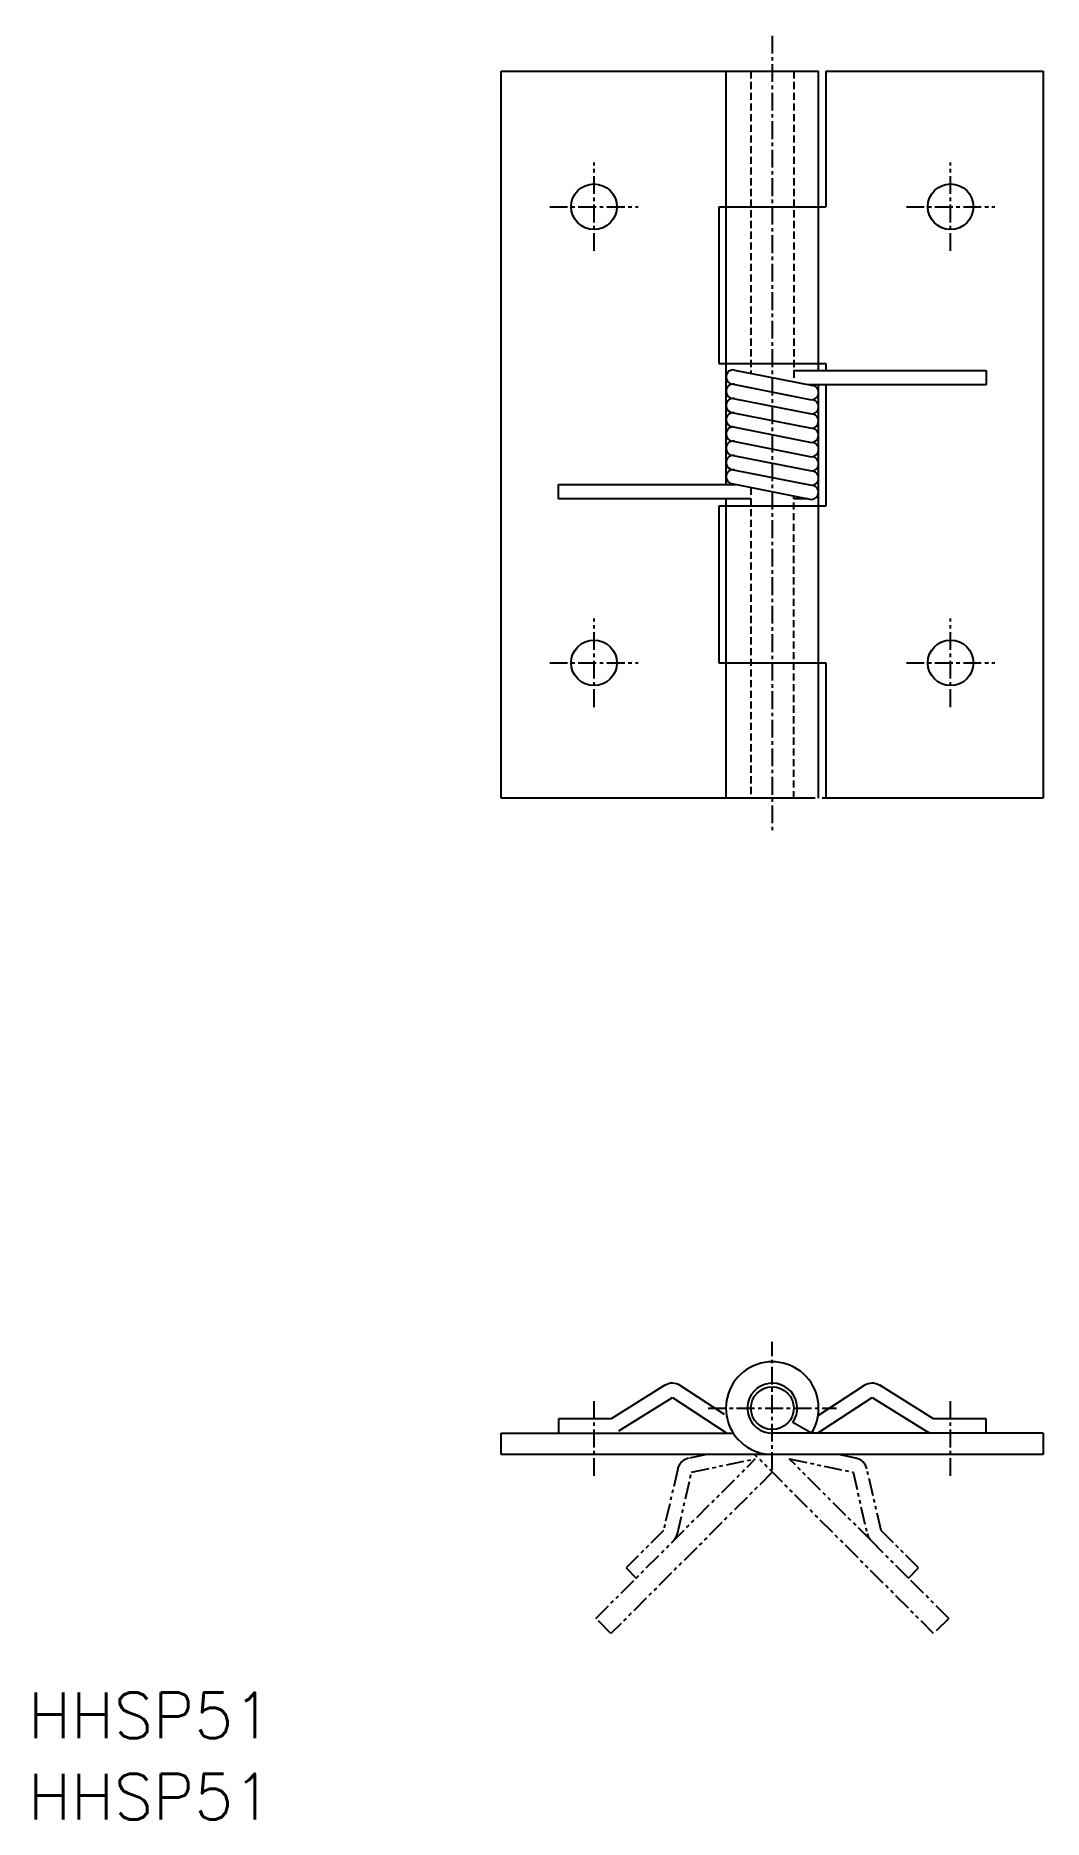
# Model space of a CAD drawing. Extents: x -52 to 19, y -72 to 53.
import ezdxf

# ---------------------------------------------------------------- set-up
doc = ezdxf.new("R2010")
doc.units = 0
for name, pattern in [('CENTER', [2, 1.25, -0.25, 0.25, -0.25]), ('DASHED', [0.75, 0.5, -0.25]), ('PHANTOM', [2.5, 1.25, -0.25, 0.25, -0.25, 0.25, -0.25])]:
    doc.linetypes.add(name, pattern=pattern)
doc.layers.get('0').update_dxf_attribs({"linetype": 'CONTINUOUS'})
doc.layers.add('CENTER', color=1, linetype='CENTER')
doc.styles.get("Standard").update_dxf_attribs({"font": 'txt.shx', "bigfont": 'bigfont.shx'})

msp = doc.modelspace()

# ---------------------------------------------------------------- linework, layer by layer
at = {"color": 7, "linetype": 'CONTINUOUS'}
for p, q in [((-19, 0), (-19, 51)), ((-19, 51), (3.25, 51)), ((-3.25, 51), (-3.25, 41.5)), ((3.25, 41.5), (3.25, 51)), ((3.75, 51), (19, 51)), ((3.75, 51), (3.75, 41.5)), ((19, 51), (19, 0)), ((-3.75, 41.5), (-3.75, 30.5)), ((-3.75, 41.5), (3.75, 41.5)), ((-3.25, 41.5), (-3.25, 30.5)), ((3.25, 30.5), (3.25, 41.5)), ((-3.75, 30.5), (3.75, 30.5)), ((-3.25, 30.5), (-3.25, 22)), ((-2.64, 30.04), (2.85, 28.95)), ((3.25, 30), (3.25, 30.5)), ((3.75, 30.5), (3.75, 30)), ((-2.74, 29.05), (2.75, 27.96)), ((1.5, 30), (15, 30)), ((15, 29), (2.55, 29)), ((3.25, 20.5), (3.25, 29)), ((3.75, 29), (3.75, 20.5)), ((15, 30), (15, 29)), ((-2.74, 28.05), (2.75, 26.96)), ((-2.74, 27.05), (2.75, 25.96)), ((-2.74, 26.05), (2.75, 24.96)), ((-2.74, 25.05), (2.75, 23.96)), ((-2.74, 24.05), (2.75, 22.96)), ((-2.74, 23.05), (2.75, 21.96)), ((-15, 21), (-15, 22)), ((-15, 22), (-2.55, 22)), ((-2.74, 22.05), (2.75, 20.96)), ((-1.5, 21), (-15, 21)), ((-3.75, 20.5), (-3.75, 9.5)), ((3.75, 20.5), (-3.75, 20.5)), ((-3.25, 21), (-3.25, 20.5)), ((-3.25, 20.5), (-3.25, 9.5)), ((2.5, 21), (1.5, 21)), ((3.25, 9.5), (3.25, 20.5)), ((-3.75, 9.5), (3.75, 9.5)), ((-3.25, 9.5), (-3.25, 0)), ((3.25, 0), (3.25, 9.5)), ((3.75, 9.5), (3.75, 0)), ((3, 0), (-19, 0)), ((19, 0), (3.5, 0)), ((-7.53, -41.19), (-11.29, -43.54)), ((-3.35, -43.24), (-6.45, -41.2)), ((6.45, -41.2), (3.2, -43.33)), ((11.29, -43.54), (7.53, -41.19)), ((-10.76, -44.39), (-7, -42.04)), ((-7, -42.04), (-3.18, -44.54)), ((3.18, -44.54), (7, -42.04)), ((7, -42.04), (10.76, -44.39)), ((-11.29, -43.54), (-15, -43.54)), ((-15, -43.54), (-15, -44.54)), ((2.74, -44.54), (1.44, -43.79)), ((15, -43.54), (11.29, -43.54)), ((15, -44.54), (15, -43.54)), ((-19, -46.04), (-19, -44.54)), ((-19, -44.54), (-2.82, -44.54)), ((19, -44.54), (0, -44.54)), ((19, -44.54), (19, -46.04)), ((19, -46.04), (-19, -46.04))]:
    msp.add_line(p, q, dxfattribs=at)
at = {"color": 3, "linetype": 'DASHED'}
for p, q in [((-1.5, 51), (-1.5, 29.81)), ((1.5, 51), (1.5, 29.21)), ((-1.5, 21.79), (-1.5, 0)), ((1.5, 0), (1.5, 21.19))]:
    msp.add_line(p, q, dxfattribs=at)
at = {"color": 3, "linetype": 'PHANTOM'}
for p, q in [((-4.59, -46.04), (-5.86, -46.3)), ((11.31, -58.6), (-1.24, -46.04)), ((5.86, -46.3), (4.59, -46.04)), ((-12.37, -57.54), (-1.19, -46.35)), ((0, -47.28), (-11.31, -58.6)), ((-6.63, -47.06), (-7.63, -51.37)), ((-6.65, -51.6), (-5.66, -47.28)), ((-5.66, -47.28), (-1.19, -46.35)), ((6.92, -52.08), (1.19, -46.35)), ((1.19, -46.35), (5.66, -47.28)), ((5.66, -47.28), (6.65, -51.6)), ((7.63, -51.37), (6.63, -47.06)), ((-7.63, -51.37), (-10.25, -54)), ((-7.63, -51.37), (-10.25, -54)), ((9.55, -54.71), (6.92, -52.08)), ((10.25, -54), (7.63, -51.37)), ((-10.25, -54), (-9.55, -54.71)), ((9.55, -54.71), (10.25, -54)), ((12.37, -57.54), (9.55, -54.71)), ((-11.31, -58.6), (-12.37, -57.54)), ((12.37, -57.54), (11.31, -58.6))]:
    msp.add_line(p, q, dxfattribs=at)
at = {"color": 7, "linetype": 'CONTINUOUS'}
for centre, radius in [((-12.5, 41.5), 1.6), ((12.5, 41.5), 1.6), ((-12.5, 9.5), 1.6), ((12.5, 9.5), 1.6), ((0, -42.79), 1.5)]:
    msp.add_circle(centre, radius, dxfattribs=at)
for centre, radius, start, end in [((-2.74, 29.55), 0.5, 78.7852, 270), ((-2.74, 28.55), 0.5, 78.7852, 270), ((2.75, 28.46), 0.5, 270, 78.7852), ((-2.74, 27.55), 0.5, 78.7852, 270), ((2.75, 27.46), 0.5, 270, 78.7852), ((-2.74, 26.55), 0.5, 78.7852, 270), ((2.75, 26.46), 0.5, 270, 78.7852), ((-2.74, 25.55), 0.5, 78.7852, 270), ((-2.74, 24.55), 0.5, 78.7852, 270), ((2.75, 25.46), 0.5, 270, 78.7852), ((-2.74, 23.55), 0.5, 78.7852, 270), ((2.75, 24.46), 0.5, 270, 78.7852), ((2.75, 23.46), 0.5, 270, 78.7852), ((-2.74, 22.55), 0.5, 78.7852, 270), ((2.75, 22.46), 0.5, 270, 78.7852), ((2.75, 21.46), 0.5, 270, 78.7852), ((0, -42.79), 3.25, 327.421, 270), ((-7, -42.04), 1, 56.7658, 122.0054), ((0, -42.79), 1.75, 325.2065, 270), ((7, -42.04), 1, 57.9946, 123.2342), ((11.29, -43.54), 1, 237.9946, 270)]:
    msp.add_arc(centre, radius, start, end, dxfattribs=at)
at = {"color": 3, "linetype": 'PHANTOM'}
for centre, start, end in [((-5.66, -47.28), 101.7658, 167.0054), ((5.66, -47.28), 12.9946, 78.2342), ((-7.63, -51.37), 315, 347.0054), ((7.63, -51.37), 192.9946, 225)]:
    msp.add_arc(centre, 1, start, end, dxfattribs=at)
at = {"layer": 'CENTER', "color": 1, "linetype": 'CENTER'}
for p, q in [((0, 53.5), (0, -2.5)), ((-12.5, 38.4), (-12.5, 44.6)), ((12.5, 38.4), (12.5, 44.6)), ((-15.6, 41.5), (-9.4, 41.5)), ((9.4, 41.5), (15.6, 41.5)), ((-12.5, 6.4), (-12.5, 12.6)), ((12.5, 6.4), (12.5, 12.6)), ((-15.6, 9.5), (-9.4, 9.5)), ((9.4, 9.5), (15.6, 9.5)), ((0, -47.14), (0, -38.14)), ((-12.5, -47.54), (-12.5, -42.04)), ((12.5, -47.54), (12.5, -42.04)), ((-4.5, -42.79), (4.5, -42.79))]:
    msp.add_line(p, q, dxfattribs=at)

# ---------------------------------------------------------------- texts
at = {"color": 7, "linetype": 'CONTINUOUS'}
for p in [(-52.19, -65.95), (-52.19, -71.64)]:
    msp.add_text('HHSP51', height=3.2, dxfattribs=at).set_placement(p)

doc.saveas('drawing.dxf')
